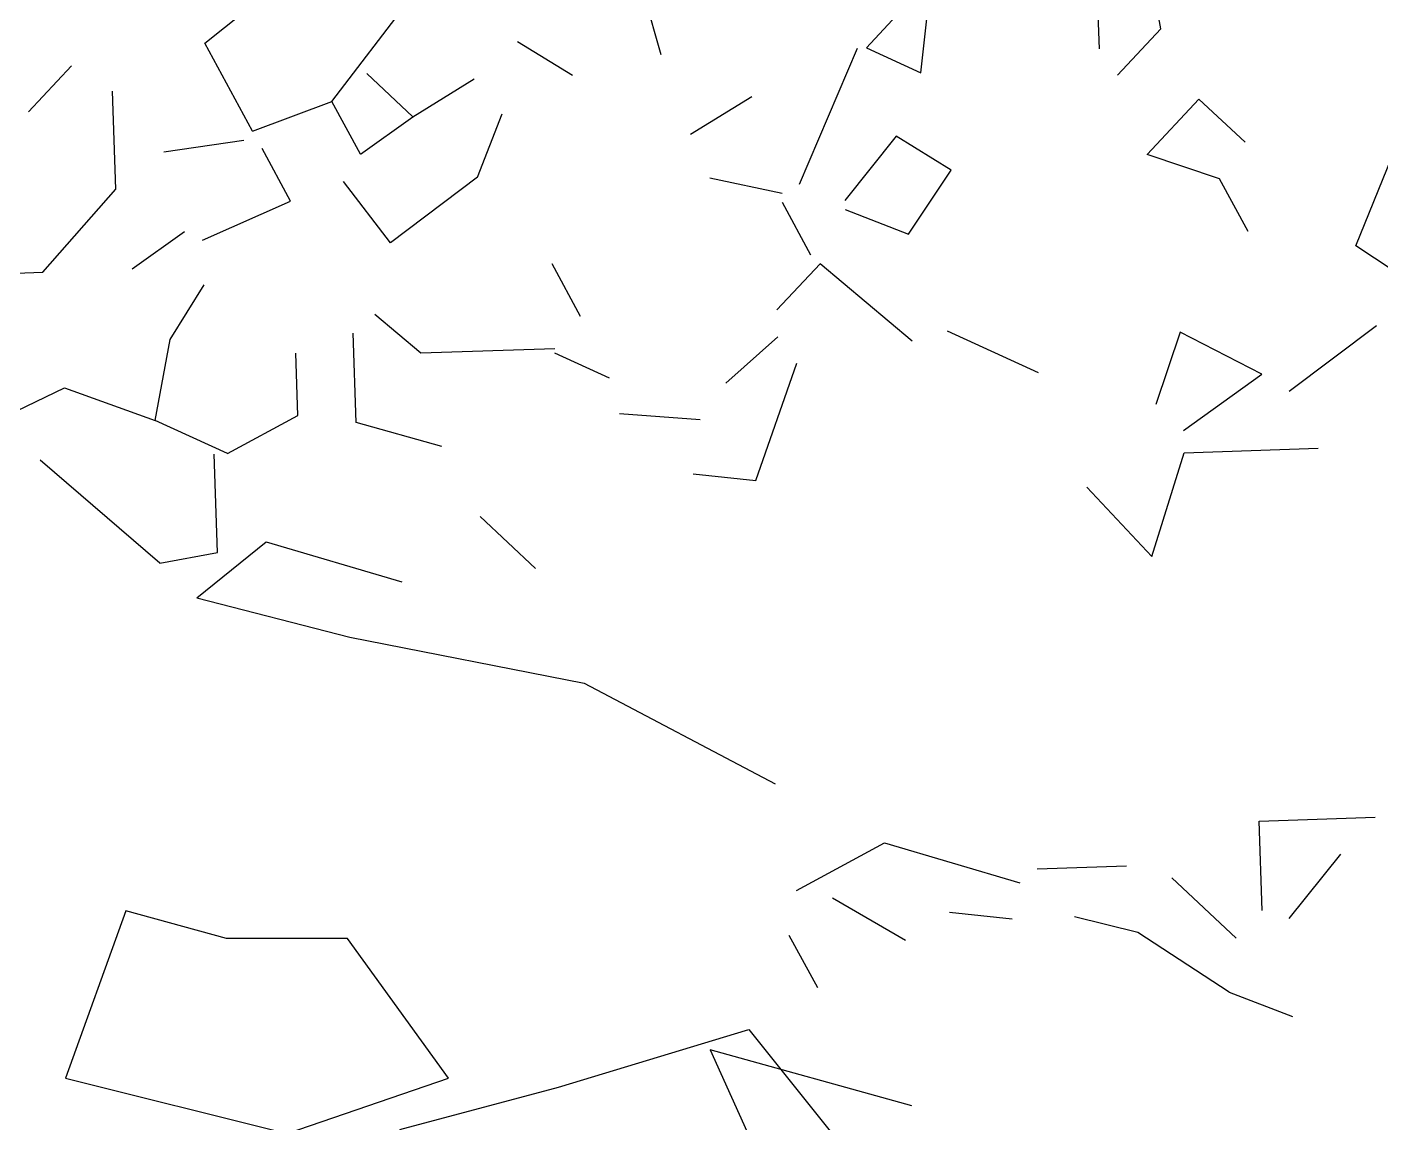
# Model space of a CAD drawing. Header units: metres. Extents: x 10 to 239, y 2 to 253.
# Drawn here: x 102.509 to 103.327, y 182.075 to 182.737 of the extents above; entities that cross this region are included whole.
import ezdxf

# ---------------------------------------------------------------- set-up
doc = ezdxf.new("R2010")
doc.units = ezdxf.units.M
doc.header["$MEASUREMENT"] = 0
doc.layers.add('bloques ARBOLES', color=7, linetype='Continuous', true_color=0xb8d897)

# ---------------------------------------------------------------- blocks, each defined once
blk = doc.blocks.new('arb-alz-77')
at = {"layer": 'bloques ARBOLES', "linetype": 'Continuous'}
for p, q in [((1.9418, 3.7643), (1.9461, 3.6398)), ((1.9418, 3.7643), (1.9461, 3.6398)), ((2.0322, 3.6677), (2.0168, 3.7543)), ((0.7001, 3.6476), (0.7971, 3.7255)), ((0.7001, 3.6476), (0.7971, 3.7255)), ((0.7001, 3.6476), (0.7971, 3.7255)), ((1.336, 3.6317), (1.3077, 3.7304)), ((1.336, 3.6317), (1.3077, 3.7304)), ((0.8772, 3.5664), (0.9846, 3.707)), ((1.6221, 3.6413), (1.6822, 3.7057)), ((1.6221, 3.6413), (1.6822, 3.7057)), ((1.6221, 3.6413), (1.6822, 3.7057)), ((1.6979, 3.6066), (1.7074, 3.6941)), ((1.972, 3.6034), (2.0322, 3.6677)), ((0.7666, 3.5253), (0.7001, 3.6476)), ((0.7666, 3.5253), (0.7001, 3.6476)), ((0.7666, 3.5253), (0.7001, 3.6476)), ((1.2123, 3.6026), (1.136, 3.6498)), ((1.2123, 3.6026), (1.136, 3.6498)), ((1.2123, 3.6026), (1.136, 3.6498)), ((1.2123, 3.6026), (1.136, 3.6498)), ((1.2123, 3.6026), (1.136, 3.6498)), ((1.5288, 3.4514), (1.6097, 3.6409)), ((1.5288, 3.4514), (1.6097, 3.6409)), ((1.5288, 3.4514), (1.6097, 3.6409)), ((1.5288, 3.4514), (1.6097, 3.6409)), ((1.5288, 3.4514), (1.6097, 3.6409)), ((1.5288, 3.4514), (1.6097, 3.6409)), ((1.5288, 3.4514), (1.6097, 3.6409)), ((1.6221, 3.6413), (1.6979, 3.6066)), ((1.6221, 3.6413), (1.6979, 3.6066)), ((1.6221, 3.6413), (1.6979, 3.6066)), ((1.6221, 3.6413), (1.6979, 3.6066)), ((1.6221, 3.6413), (1.6979, 3.6066)), ((0.4543, 3.5522), (0.5143, 3.6164)), ((0.4543, 3.5522), (0.5143, 3.6164)), ((0.4543, 3.5522), (0.5143, 3.6164)), ((0.4543, 3.5522), (0.5143, 3.6164)), ((0.4543, 3.5522), (0.5143, 3.6164)), ((0.9901, 3.5453), (0.9258, 3.6054)), ((0.9901, 3.5453), (1.0755, 3.598)), ((0.9901, 3.5453), (1.0755, 3.598)), ((0.9901, 3.5453), (1.0755, 3.598)), ((0.5762, 3.4442), (0.5715, 3.581)), ((0.5762, 3.4442), (0.5715, 3.581)), ((0.7666, 3.5253), (0.8772, 3.5664)), ((0.7666, 3.5253), (0.8772, 3.5664)), ((0.7666, 3.5253), (0.8772, 3.5664)), ((0.9171, 3.493), (0.8772, 3.5664)), ((0.9171, 3.493), (0.8772, 3.5664)), ((0.9171, 3.493), (0.8772, 3.5664)), ((1.377, 3.5209), (1.4625, 3.5737)), ((1.377, 3.5209), (1.4625, 3.5737)), ((1.377, 3.5209), (1.4625, 3.5737)), ((1.377, 3.5209), (1.4625, 3.5737)), ((1.377, 3.5209), (1.4625, 3.5737)), ((2.0132, 3.4927), (2.0853, 3.5698)), ((2.0132, 3.4927), (2.0853, 3.5698)), ((2.0132, 3.4927), (2.0853, 3.5698)), ((2.0853, 3.5698), (2.1496, 3.5098)), ((2.0853, 3.5698), (2.1496, 3.5098)), ((2.0853, 3.5698), (2.1496, 3.5098)), ((2.0853, 3.5698), (2.1496, 3.5098)), ((2.0853, 3.5698), (2.1496, 3.5098)), ((1.0801, 3.4612), (1.1145, 3.5495)), ((1.0801, 3.4612), (1.1145, 3.5495)), ((1.0801, 3.4612), (1.1145, 3.5495)), ((1.0801, 3.4612), (1.1145, 3.5495)), ((1.0801, 3.4612), (1.1145, 3.5495)), ((1.0801, 3.4612), (1.1145, 3.5495)), ((0.9171, 3.493), (0.9901, 3.5453)), ((0.9171, 3.493), (0.9901, 3.5453)), ((0.9171, 3.493), (0.9901, 3.5453)), ((0.9171, 3.493), (0.9901, 3.5453)), ((2.304, 3.3655), (2.373, 3.536)), ((2.304, 3.3655), (2.373, 3.536)), ((2.304, 3.3655), (2.373, 3.536)), ((0.643, 3.4962), (0.7545, 3.5125)), ((0.643, 3.4962), (0.7545, 3.5125)), ((1.6636, 3.5182), (1.5918, 3.4286)), ((1.6636, 3.5182), (1.5918, 3.4286)), ((1.6636, 3.5182), (1.5918, 3.4286)), ((1.6636, 3.5182), (1.5918, 3.4286)), ((1.6636, 3.5182), (1.5918, 3.4286)), ((1.74, 3.4709), (1.6636, 3.5182)), ((1.74, 3.4709), (1.6636, 3.5182)), ((0.8197, 3.4275), (0.7798, 3.5008)), ((0.8197, 3.4275), (0.7798, 3.5008)), ((2.114, 3.4587), (2.0132, 3.4927)), ((2.114, 3.4587), (2.0132, 3.4927)), ((2.114, 3.4587), (2.0132, 3.4927)), ((2.114, 3.4587), (2.0132, 3.4927)), ((2.114, 3.4587), (2.0132, 3.4927)), ((2.114, 3.4587), (2.0132, 3.4927)), ((2.114, 3.4587), (2.0132, 3.4927)), ((2.114, 3.4587), (2.0132, 3.4927)), ((2.114, 3.4587), (2.0132, 3.4927)), ((2.114, 3.4587), (2.0132, 3.4927)), ((2.114, 3.4587), (2.0132, 3.4927)), ((0.9587, 3.3698), (0.8935, 3.4549)), ((0.9587, 3.3698), (0.8935, 3.4549)), ((0.9587, 3.3698), (0.8935, 3.4549)), ((0.9587, 3.3698), (0.8935, 3.4549)), ((0.9587, 3.3698), (0.8935, 3.4549)), ((0.9587, 3.3698), (0.8935, 3.4549)), ((1.0801, 3.4612), (0.9587, 3.3698)), ((1.0801, 3.4612), (0.9587, 3.3698)), ((1.5044, 3.4381), (1.404, 3.4596)), ((1.5044, 3.4381), (1.404, 3.4596)), ((1.5044, 3.4381), (1.404, 3.4596)), ((1.5044, 3.4381), (1.404, 3.4596)), ((1.6807, 3.3818), (1.74, 3.4709)), ((1.6807, 3.3818), (1.74, 3.4709)), ((1.6807, 3.3818), (1.74, 3.4709)), ((1.6807, 3.3818), (1.74, 3.4709)), ((1.6807, 3.3818), (1.74, 3.4709)), ((1.6807, 3.3818), (1.74, 3.4709)), ((1.6807, 3.3818), (1.74, 3.4709)), ((2.1538, 3.3853), (2.114, 3.4587)), ((2.1538, 3.3853), (2.114, 3.4587)), ((2.1538, 3.3853), (2.114, 3.4587)), ((2.1538, 3.3853), (2.114, 3.4587)), ((0.4742, 3.3285), (0.5762, 3.4442)), ((0.4742, 3.3285), (0.5762, 3.4442)), ((0.4742, 3.3285), (0.5762, 3.4442)), ((0.4742, 3.3285), (0.5762, 3.4442)), ((0.4742, 3.3285), (0.5762, 3.4442)), ((0.4742, 3.3285), (0.5762, 3.4442)), ((0.4742, 3.3285), (0.5762, 3.4442)), ((0.4742, 3.3285), (0.5762, 3.4442)), ((0.4742, 3.3285), (0.5762, 3.4442)), ((0.6969, 3.3734), (0.8197, 3.4275)), ((0.6969, 3.3734), (0.8197, 3.4275)), ((0.6969, 3.3734), (0.8197, 3.4275)), ((0.6969, 3.3734), (0.8197, 3.4275)), ((1.5446, 3.3522), (1.5049, 3.4258)), ((1.5446, 3.3522), (1.5049, 3.4258)), ((1.5446, 3.3522), (1.5049, 3.4258)), ((1.5923, 3.4161), (1.6807, 3.3818)), ((0.6716, 3.3851), (0.5987, 3.3328)), ((0.6716, 3.3851), (0.5987, 3.3328)), ((0.6716, 3.3851), (0.5987, 3.3328)), ((0.6716, 3.3851), (0.5987, 3.3328)), ((0.6716, 3.3851), (0.5987, 3.3328)), ((0.6716, 3.3851), (0.5987, 3.3328)), ((0.6716, 3.3851), (0.5987, 3.3328)), ((2.3933, 3.3062), (2.304, 3.3655)), ((2.3933, 3.3062), (2.304, 3.3655)), ((2.3933, 3.3062), (2.304, 3.3655)), ((2.3933, 3.3062), (2.304, 3.3655)), ((2.3933, 3.3062), (2.304, 3.3655)), ((1.2236, 3.2667), (1.1839, 3.3401)), ((1.2236, 3.2667), (1.1839, 3.3401)), ((1.2236, 3.2667), (1.1839, 3.3401)), ((1.4973, 3.276), (1.5575, 3.3403)), ((1.4973, 3.276), (1.5575, 3.3403)), ((1.4973, 3.276), (1.5575, 3.3403)), ((1.4973, 3.276), (1.5575, 3.3403)), ((1.4973, 3.276), (1.5575, 3.3403)), ((1.6857, 3.2325), (1.5575, 3.3403)), ((1.6857, 3.2325), (1.5575, 3.3403)), ((1.6857, 3.2325), (1.5575, 3.3403)), ((1.6857, 3.2325), (1.5575, 3.3403)), ((0.3373, 3.3239), (0.4742, 3.3285)), ((0.3373, 3.3239), (0.4742, 3.3285)), ((0.3373, 3.3239), (0.4742, 3.3285)), ((0.6518, 3.235), (0.6991, 3.3112)), ((0.6518, 3.235), (0.6991, 3.3112)), ((0.6518, 3.235), (0.6991, 3.3112)), ((0.6518, 3.235), (0.6991, 3.3112)), ((1.0011, 3.2156), (0.9371, 3.2695)), ((1.0011, 3.2156), (0.9371, 3.2695)), ((1.0011, 3.2156), (0.9371, 3.2695)), ((1.8616, 3.1886), (1.7351, 3.2466)), ((1.8616, 3.1886), (1.7351, 3.2466)), ((1.8616, 3.1886), (1.7351, 3.2466)), ((1.8616, 3.1886), (1.7351, 3.2466)), ((1.8616, 3.1886), (1.7351, 3.2466)), ((2.059, 3.2451), (2.025, 3.1442)), ((2.1731, 3.1866), (2.059, 3.2451)), ((2.2112, 3.1629), (2.3328, 3.2543)), ((2.2112, 3.1629), (2.3328, 3.2543)), ((2.2112, 3.1629), (2.3328, 3.2543)), ((0.6307, 3.1221), (0.6518, 3.235)), ((0.6307, 3.1221), (0.6518, 3.235)), ((0.6307, 3.1221), (0.6518, 3.235)), ((0.6307, 3.1221), (0.6518, 3.235)), ((0.6307, 3.1221), (0.6518, 3.235)), ((0.6307, 3.1221), (0.6518, 3.235)), ((0.6307, 3.1221), (0.6518, 3.235)), ((0.6307, 3.1221), (0.6518, 3.235)), ((0.6307, 3.1221), (0.6518, 3.235)), ((0.9111, 3.1191), (0.9069, 3.2436)), ((0.9111, 3.1191), (0.9069, 3.2436)), ((0.9111, 3.1191), (0.9069, 3.2436)), ((1.4986, 3.2386), (1.4261, 3.1739)), ((1.4986, 3.2386), (1.4261, 3.1739)), ((1.4986, 3.2386), (1.4261, 3.1739)), ((1.4986, 3.2386), (1.4261, 3.1739)), ((0.8297, 3.1289), (0.8268, 3.2159)), ((0.8297, 3.1289), (0.8268, 3.2159)), ((0.8297, 3.1289), (0.8268, 3.2159)), ((0.8297, 3.1289), (0.8268, 3.2159)), ((0.8297, 3.1289), (0.8268, 3.2159)), ((0.8297, 3.1289), (0.8268, 3.2159)), ((0.8297, 3.1289), (0.8268, 3.2159)), ((0.8297, 3.1289), (0.8268, 3.2159)), ((1.1879, 3.222), (1.0011, 3.2156)), ((1.1879, 3.222), (1.0011, 3.2156)), ((1.1879, 3.222), (1.0011, 3.2156)), ((1.1879, 3.222), (1.0011, 3.2156)), ((1.1879, 3.222), (1.0011, 3.2156)), ((1.2639, 3.1808), (1.188, 3.2157)), ((1.2639, 3.1808), (1.188, 3.2157)), ((1.2639, 3.1808), (1.188, 3.2157)), ((1.2639, 3.1808), (1.188, 3.2157)), ((1.4681, 3.0384), (1.5248, 3.2021)), ((1.4681, 3.0384), (1.5248, 3.2021)), ((1.4681, 3.0384), (1.5248, 3.2021)), ((1.4681, 3.0384), (1.5248, 3.2021)), ((1.4681, 3.0384), (1.5248, 3.2021)), ((2.0637, 3.1081), (2.1731, 3.1866)), ((0.3942, 3.1142), (0.5045, 3.1676)), ((0.3942, 3.1142), (0.5045, 3.1676)), ((0.3942, 3.1142), (0.5045, 3.1676)), ((0.3942, 3.1142), (0.5045, 3.1676)), ((0.5045, 3.1676), (0.6307, 3.1221)), ((0.5045, 3.1676), (0.6307, 3.1221)), ((0.5045, 3.1676), (0.6307, 3.1221)), ((0.5045, 3.1676), (0.6307, 3.1221)), ((0.5045, 3.1676), (0.6307, 3.1221)), ((0.5045, 3.1676), (0.6307, 3.1221)), ((0.5045, 3.1676), (0.6307, 3.1221)), ((0.5045, 3.1676), (0.6307, 3.1221)), ((0.5045, 3.1676), (0.6307, 3.1221)), ((0.5045, 3.1676), (0.6307, 3.1221)), ((0.5045, 3.1676), (0.6307, 3.1221)), ((0.5045, 3.1676), (0.6307, 3.1221)), ((0.5045, 3.1676), (0.6307, 3.1221)), ((0.5045, 3.1676), (0.6307, 3.1221)), ((0.5045, 3.1676), (0.6307, 3.1221)), ((0.5045, 3.1676), (0.6307, 3.1221)), ((0.5045, 3.1676), (0.6307, 3.1221)), ((1.3904, 3.1228), (1.2781, 3.1315)), ((1.3904, 3.1228), (1.2781, 3.1315)), ((1.3904, 3.1228), (1.2781, 3.1315)), ((1.3904, 3.1228), (1.2781, 3.1315)), ((1.3904, 3.1228), (1.2781, 3.1315)), ((1.3904, 3.1228), (1.2781, 3.1315)), ((0.7319, 3.0758), (0.6307, 3.1221)), ((0.7319, 3.0758), (0.6307, 3.1221)), ((0.7319, 3.0758), (0.6307, 3.1221)), ((0.7319, 3.0758), (0.6307, 3.1221)), ((0.7319, 3.0758), (0.8297, 3.1289)), ((0.7319, 3.0758), (0.8297, 3.1289)), ((0.7319, 3.0758), (0.8297, 3.1289)), ((0.7319, 3.0758), (0.8297, 3.1289)), ((0.7319, 3.0758), (0.8297, 3.1289)), ((0.7319, 3.0758), (0.8297, 3.1289)), ((1.0305, 3.0858), (0.9111, 3.1191)), ((1.0305, 3.0858), (0.9111, 3.1191)), ((1.0305, 3.0858), (0.9111, 3.1191)), ((1.0305, 3.0858), (0.9111, 3.1191)), ((0.7179, 2.9382), (0.7133, 3.0751)), ((0.7179, 2.9382), (0.7133, 3.0751)), ((0.7179, 2.9382), (0.7133, 3.0751)), ((0.7179, 2.9382), (0.7133, 3.0751)), ((2.0197, 2.9324), (2.0647, 3.0771)), ((2.0197, 2.9324), (2.0647, 3.0771)), ((2.0197, 2.9324), (2.0647, 3.0771)), ((2.0197, 2.9324), (2.0647, 3.0771)), ((2.0647, 3.0771), (2.2513, 3.0834)), ((2.0647, 3.0771), (2.2513, 3.0834)), ((2.0647, 3.0771), (2.2513, 3.0834)), ((0.6374, 2.923), (0.4707, 3.0669)), ((0.6374, 2.923), (0.4707, 3.0669)), ((0.6374, 2.923), (0.4707, 3.0669)), ((0.6374, 2.923), (0.4707, 3.0669)), ((0.6374, 2.923), (0.4707, 3.0669)), ((1.3805, 3.0478), (1.4681, 3.0384)), ((1.3805, 3.0478), (1.4681, 3.0384)), ((1.3805, 3.0478), (1.4681, 3.0384)), ((2.0197, 2.9324), (1.9292, 3.0289)), ((2.0197, 2.9324), (1.9292, 3.0289)), ((2.0197, 2.9324), (1.9292, 3.0289)), ((2.0197, 2.9324), (1.9292, 3.0289)), ((1.0836, 2.988), (1.1608, 2.9158)), ((1.0836, 2.988), (1.1608, 2.9158)), ((1.1608, 2.9158), (1.0836, 2.988)), ((1.1608, 2.9158), (1.0836, 2.988)), ((1.1608, 2.9158), (1.0836, 2.988)), ((1.0836, 2.988), (1.1608, 2.9158)), ((0.6888, 2.8749), (0.7858, 2.9529)), ((0.6888, 2.8749), (0.7858, 2.9529)), ((0.6888, 2.8749), (0.7858, 2.9529)), ((0.6888, 2.8749), (0.7858, 2.9529)), ((0.6888, 2.8749), (0.7858, 2.9529)), ((0.6888, 2.8749), (0.7858, 2.9529)), ((0.7858, 2.9529), (0.9747, 2.897)), ((0.6374, 2.923), (0.7179, 2.9382)), ((0.6374, 2.923), (0.7179, 2.9382)), ((0.6374, 2.923), (0.7179, 2.9382)), ((0.6374, 2.923), (0.7179, 2.9382)), ((0.6888, 2.8749), (0.9024, 2.8199)), ((0.6888, 2.8749), (0.9024, 2.8199)), ((0.9024, 2.8199), (1.2285, 2.7562)), ((0.9024, 2.8199), (1.2285, 2.7562)), ((1.2285, 2.7562), (1.4948, 2.6158)), ((1.2285, 2.7562), (1.4948, 2.6158)), ((2.1691, 2.5638), (2.3309, 2.5693)), ((2.1691, 2.5638), (2.3309, 2.5693)), ((2.1733, 2.4393), (2.1691, 2.5638)), ((2.1733, 2.4393), (2.1691, 2.5638)), ((2.1733, 2.4393), (2.1691, 2.5638)), ((2.1733, 2.4393), (2.1691, 2.5638)), ((2.1733, 2.4393), (2.1691, 2.5638)), ((2.1733, 2.4393), (2.1691, 2.5638)), ((1.5247, 2.4673), (1.6471, 2.5336)), ((1.5247, 2.4673), (1.6471, 2.5336)), ((1.5247, 2.4673), (1.6471, 2.5336)), ((1.5247, 2.4673), (1.6471, 2.5336)), ((1.5247, 2.4673), (1.6471, 2.5336)), ((1.5247, 2.4673), (1.6471, 2.5336)), ((1.5247, 2.4673), (1.6471, 2.5336)), ((1.5247, 2.4673), (1.6471, 2.5336)), ((1.5247, 2.4673), (1.6471, 2.5336)), ((1.5247, 2.4673), (1.6471, 2.5336)), ((1.6471, 2.5336), (1.8357, 2.4777)), ((1.6471, 2.5336), (1.8357, 2.4777)), ((1.6471, 2.5336), (1.8357, 2.4777)), ((1.6471, 2.5336), (1.8357, 2.4777)), ((1.6471, 2.5336), (1.8357, 2.4777)), ((1.6471, 2.5336), (1.8357, 2.4777)), ((2.2112, 2.4282), (2.2828, 2.5177)), ((2.2112, 2.4282), (2.2828, 2.5177)), ((2.2112, 2.4282), (2.2828, 2.5177)), ((1.8601, 2.4972), (1.9845, 2.5014)), ((1.8601, 2.4972), (1.9845, 2.5014)), ((1.8601, 2.4972), (1.9845, 2.5014)), ((1.8601, 2.4972), (1.9845, 2.5014)), ((1.8601, 2.4972), (1.9845, 2.5014)), ((1.8601, 2.4972), (1.9845, 2.5014)), ((1.8601, 2.4972), (1.9845, 2.5014)), ((1.8601, 2.4972), (1.9845, 2.5014)), ((1.8601, 2.4972), (1.9845, 2.5014)), ((2.1373, 2.4008), (2.0473, 2.4848)), ((2.1373, 2.4008), (2.0473, 2.4848)), ((2.1373, 2.4008), (2.0473, 2.4848)), ((1.6765, 2.3976), (1.5748, 2.4564)), ((1.6765, 2.3976), (1.5748, 2.4564)), ((1.6765, 2.3976), (1.5748, 2.4564)), ((1.6765, 2.3976), (1.5748, 2.4564)), ((1.7375, 2.4369), (1.825, 2.4275)), ((1.7375, 2.4369), (1.825, 2.4275)), ((1.7375, 2.4369), (1.825, 2.4275)), ((1.7375, 2.4369), (1.825, 2.4275)), ((1.7375, 2.4369), (1.825, 2.4275)), ((1.7375, 2.4369), (1.825, 2.4275)), ((1.7375, 2.4369), (1.825, 2.4275)), ((1.7375, 2.4369), (1.825, 2.4275)), ((1.7375, 2.4369), (1.825, 2.4275)), ((1.7375, 2.4369), (1.825, 2.4275)), ((1.7375, 2.4369), (1.825, 2.4275)), ((1.7375, 2.4369), (1.825, 2.4275)), ((1.7375, 2.4369), (1.825, 2.4275)), ((1.7375, 2.4369), (1.825, 2.4275)), ((2, 2.4086), (1.9121, 2.4304)), ((2, 2.4086), (1.9121, 2.4304)), ((2, 2.4086), (1.9121, 2.4304)), ((2, 2.4086), (1.9121, 2.4304)), ((1.5542, 2.3313), (1.5143, 2.4046)), ((1.5542, 2.3313), (1.5143, 2.4046)), ((1.5542, 2.3313), (1.5143, 2.4046)), ((2.1274, 2.3256), (2, 2.4086)), ((2.1274, 2.3256), (2, 2.4086)), ((2.1274, 2.3256), (2, 2.4086)), ((2.1274, 2.3256), (2.2157, 2.2913)), ((2.1274, 2.3256), (2.2157, 2.2913)), ((2.1274, 2.3256), (2.2157, 2.2913))]:
    blk.add_line(p, q, dxfattribs=at)
blk = doc.blocks.new('ARBOL22')
blk.add_lwpolyline([(-0.19666, 2.25026), (-0.13078, 2.23379), (-0.08285, 2.25026), (-0.11282, 2.29177), (-0.14873, 2.29177), (-0.17871, 2.3)], close=True)
for points in [[(-0.0973, 2.23495), (-0.05011, 2.24754), (0.00639, 2.26471), (0.08395, 2.1677)], [(0.05485, 2.24202), (-0.0051, 2.25866), (0.02487, 2.19228), (0.12073, 2.18405), (0.12666, 2.1012), (0.04167, 2.03564)]]:
    blk.add_lwpolyline(points)

msp = doc.modelspace()

# ---------------------------------------------------------------- block references
at = {"layer": 'bloques ARBOLES', "color": 2, "xscale": 0.433568186266492, "yscale": 0.433568186266492, "zscale": 0.433568186266492}
msp.add_blockref('arb-alz-77', (102.31266, 181.14546), dxfattribs=at)
at = {"layer": 'bloques ARBOLES', "xscale": 2.033276188942182, "yscale": 2.033276188942182, "zscale": 2.033276188942182}
msp.add_blockref('ARBOL22', (102.93181, 177.52636), dxfattribs=at)

doc.saveas('drawing.dxf')
